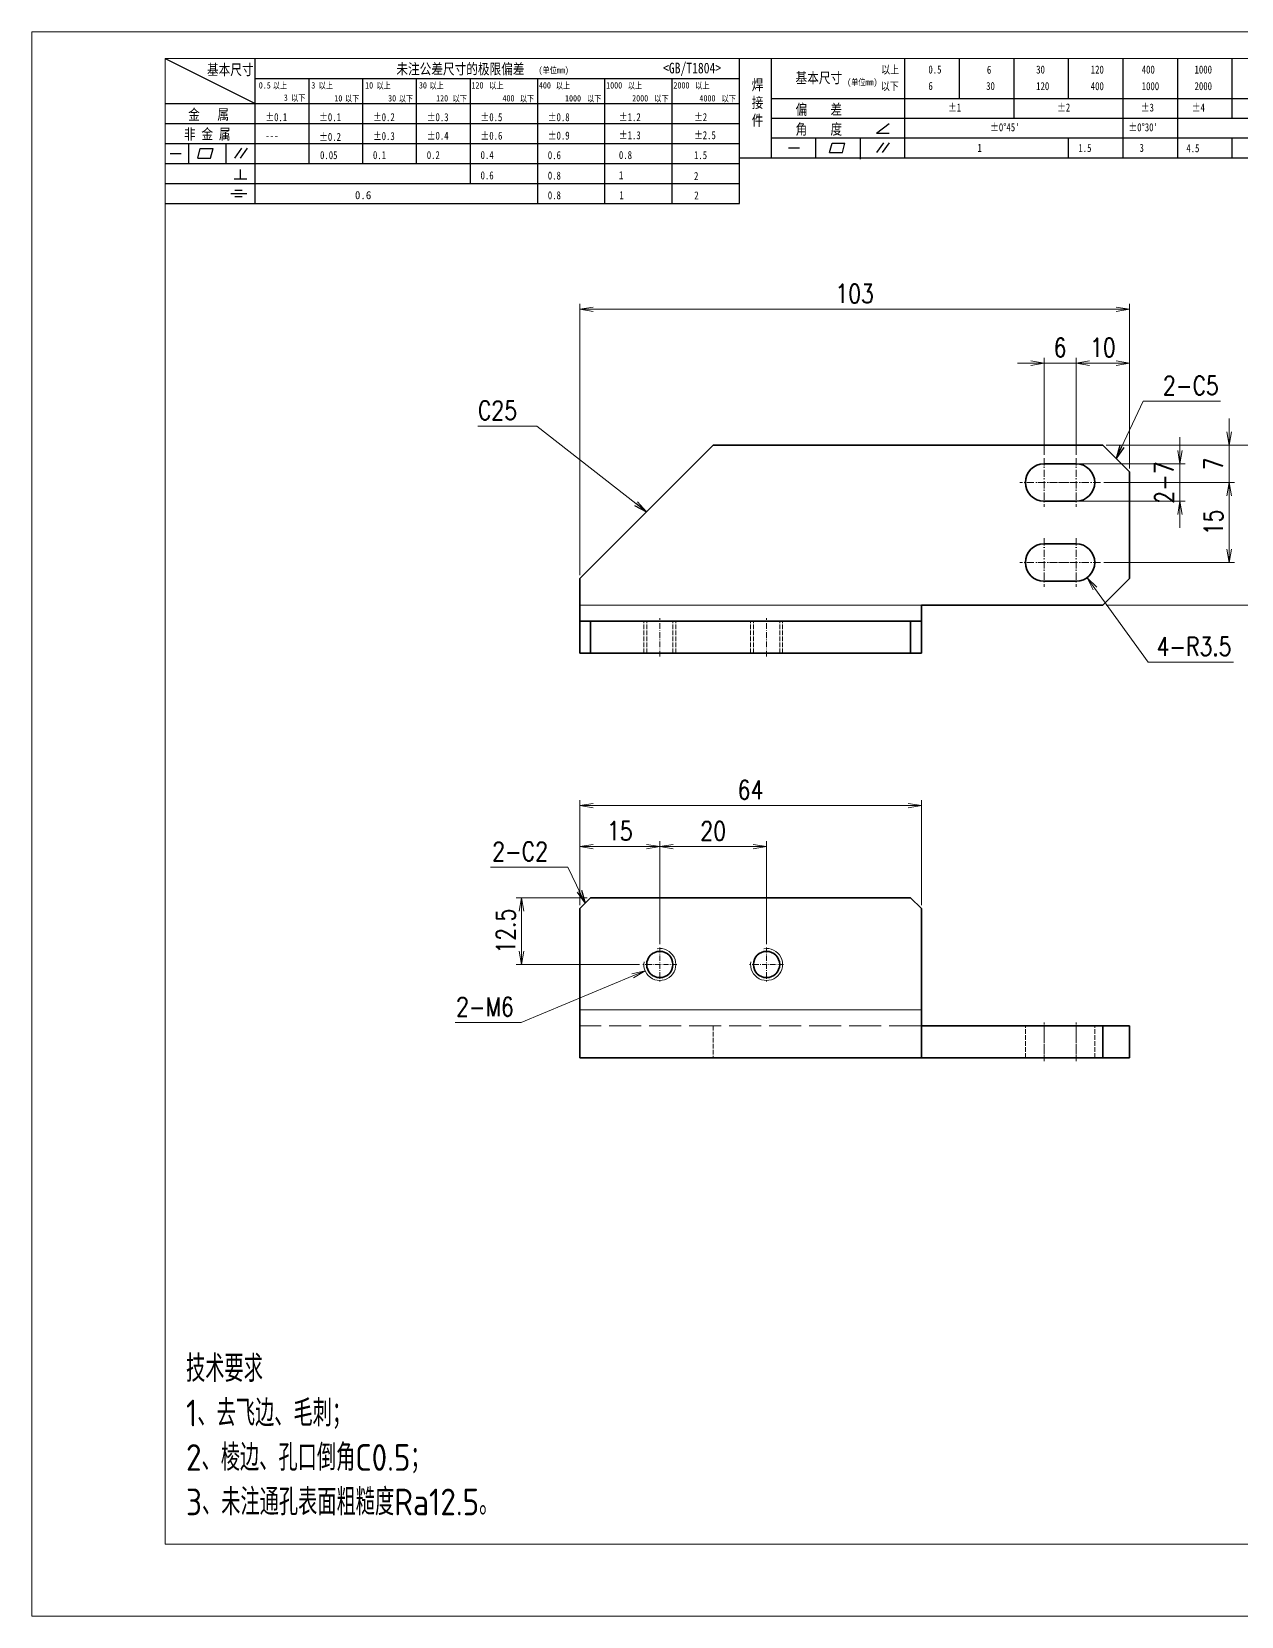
# Model space of a CAD drawing. Header units: millimetres. Extents: x -49592 to 104182, y -50696 to 41603.
# Drawn here: x -49592.5 to -49365.9, y 40985.9 to 41282.9 of the extents above; entities that cross this region are included whole.
import ezdxf

# ---------------------------------------------------------------- set-up
doc = ezdxf.new("R2010")
doc.units = ezdxf.units.MM
doc.header["$LTSCALE"] = 0.5
for name, pattern in [('AM_ISO02W050x2', [3.75, 3, -0.75]), ('AM_ISO08W050x2', [9, 6, -0.75, 1.5, -0.75]), ('DASHDOT', [18.5, 12, -3, 0.5, -3]), ('DASHED', [15, 12, -3])]:
    doc.linetypes.add(name, pattern=pattern)
for name, color, linetype, lineweight in [('中心线', 2, 'AM_ISO08W050x2', 18), ('图框', 7, 'Continuous', 18), ('标注线', 3, 'Continuous', 18), ('粗实线', 7, 'Continuous', 35), ('虚线', 1, 'AM_ISO02W050x2', 18)]:
    doc.layers.add(name, color=color, linetype=linetype, lineweight=lineweight)
doc.layers.add('图\\M+19E79\\M+195B6\\M+18E9A', color=7, linetype='Continuous')
doc.layers.add('打印', color=7, linetype='Continuous', lineweight=15, plot=False)
doc.layers.add('打印-禁用', color=7, linetype='Continuous', lineweight=15, plot=False)
doc.styles.add('DIM', font='romans.shx', dxfattribs={"width": 0.8, "bigfont": 'bigfont.shx'})
doc.styles.add('国标', font='simfang.ttf', dxfattribs={"width": 0.8})
doc.styles.add('机械长仿宋', font='gbenor.shx', dxfattribs={"height": 1, "bigfont": 'gbcbig.shx'})
doc.dimstyles.new('DEH 1-1', dxfattribs={"dimtxt": 3.5, "dimasz": 2.5, "dimexe": 1, "dimexo": 0.625, "dimgap": 1.2, "dimtad": 1, "dimtoh": 1, "dimdsep": 46, "dimtxsty": 'DIM', "dimblk": 'OPEN', "dimcen": 0, "dimclrd": 8, "dimclre": 8, "dimclrt": 2, "dimazin": 2, "dimtfac": 0.5, "dimtmove": 0, "dimatfit": 3, "dimldrblk": 'OPEN', "dimfxl": 0, "dimtolj": 2, "dimlwd": 18, "dimlwe": 18, "dimarcsym": 0})
doc.dimstyles.new('DEH 1-1$0', dxfattribs={"dimtxt": 3.5, "dimasz": 2.5, "dimexe": 1, "dimexo": 0.625, "dimgap": 1.2, "dimtad": 1, "dimzin": 9, "dimdsep": 46, "dimtxsty": 'DIM', "dimblk": 'OPEN', "dimcen": 0, "dimclrd": 8, "dimclre": 8, "dimclrt": 2, "dimazin": 2, "dimtfac": 0.5, "dimtmove": 0, "dimatfit": 3, "dimldrblk": 'OPEN', "dimfxl": 0, "dimtolj": 2, "dimlwd": 18, "dimlwe": 18, "dimarcsym": 0})
doc.dimstyles.new('DEH 1-1$3', dxfattribs={"dimtxt": 3.5, "dimasz": 2.5, "dimexe": 1, "dimexo": 0.625, "dimgap": 1.2, "dimtad": 1, "dimtoh": 1, "dimdsep": 46, "dimtxsty": 'DIM', "dimblk": 'OPEN', "dimcen": 0, "dimclrd": 8, "dimclre": 8, "dimclrt": 2, "dimazin": 2, "dimtfac": 0.5, "dimtofl": 0, "dimtmove": 0, "dimatfit": 3, "dimldrblk": 'OPEN', "dimfxl": 0, "dimtolj": 2, "dimlwd": 18, "dimlwe": 18, "dimarcsym": 0})
doc.dimstyles.new('DEH 1-1$4', dxfattribs={"dimtxt": 3.5, "dimasz": 2.5, "dimexe": 1, "dimexo": 0.625, "dimgap": 1.2, "dimtad": 1, "dimtoh": 1, "dimdsep": 46, "dimtxsty": 'DIM', "dimblk": 'OPEN', "dimcen": 0, "dimclrd": 8, "dimclre": 8, "dimclrt": 2, "dimazin": 2, "dimtfac": 0.5, "dimtofl": 0, "dimtmove": 0, "dimatfit": 3, "dimldrblk": 'OPEN', "dimfxl": 0, "dimtolj": 2, "dimlwd": 18, "dimlwe": 18, "dimarcsym": 0})

# ---------------------------------------------------------------- blocks, each defined once
blk = doc.blocks.new('GZDEH零件A3图框V01版')
at = {"layer": '图\\M+19E79\\M+195B6\\M+18E9A', "color": 9}
for p, q in [((2882.49, -1554.46), (2899.37, -1562.92)), ((2899.37, -1581.67), (2899.37, -1554.46)), ((2990.09, -1581.67), (2990.09, -1554.46)), ((2996.09, -1573.08), (2996.09, -1554.46)), ((3021.09, -1561.98), (3021.09, -1554.46)), ((3031.31, -1561.98), (3031.31, -1554.46)), ((3041.53, -1561.98), (3041.53, -1554.46)), ((3051.75, -1561.98), (3051.75, -1554.46)), ((3061.98, -1561.98), (3061.98, -1554.46)), ((3072.2, -1561.98), (3072.2, -1554.46)), ((3082.42, -1561.98), (3082.42, -1554.46)), ((2899.37, -1558.24), (2990.09, -1558.24)), ((2909.45, -1574.17), (2909.45, -1558.24)), ((2919.53, -1574.17), (2919.53, -1558.24)), ((2929.61, -1574.17), (2929.61, -1558.24)), ((2939.69, -1577.92), (2939.69, -1558.24)), ((2952.29, -1581.67), (2952.29, -1558.24)), ((2964.89, -1581.67), (2964.89, -1558.24)), ((2977.49, -1581.67), (2977.49, -1558.24)), ((2996.09, -1561.98), (3113.09, -1561.98)), ((3021.09, -1573.08), (3021.09, -1561.98)), ((3041.53, -1565.68), (3041.53, -1561.98)), ((3061.98, -1573.08), (3061.98, -1561.98)), ((3072.2, -1573.08), (3072.2, -1561.98)), ((3082.42, -1565.68), (3082.42, -1561.98)), ((2882.49, -1562.92), (2990.09, -1562.92)), ((2882.49, -1566.67), (2990.09, -1566.67)), ((2996.09, -1565.68), (3113.09, -1565.68)), ((3015.75, -1568.51), (3018.15, -1566.66)), ((2882.49, -1570.42), (2990.09, -1570.42)), ((2886.92, -1574.12), (2886.92, -1570.42)), ((2893.91, -1574.12), (2893.91, -1570.42)), ((2996.09, -1569.38), (3113.09, -1569.38)), ((3004.42, -1573.08), (3004.42, -1569.38)), ((3006.97, -1572.12), (3007.45, -1570.33)), ((3007.45, -1570.33), (3009.86, -1570.33)), ((3009.39, -1572.12), (3009.86, -1570.33)), ((3012.75, -1573.08), (3012.75, -1569.38)), ((3015.75, -1568.51), (3018.15, -1568.51)), ((3015.81, -1572.12), (3017.15, -1570.26)), ((3016.89, -1572.12), (3018.23, -1570.26)), ((3051.75, -1573.08), (3051.75, -1569.38)), ((3082.42, -1573.08), (3082.42, -1569.48)), ((2883.43, -1572.27), (2885.49, -1572.27)), ((2888.59, -1573.16), (2889.07, -1571.37)), ((2888.59, -1573.16), (2891, -1573.16)), ((2889.07, -1571.37), (2891.48, -1571.37)), ((2891, -1573.16), (2891.48, -1571.37)), ((2895.52, -1573.16), (2896.85, -1571.3)), ((2896.6, -1573.16), (2897.94, -1571.3)), ((2990.09, -1573.08), (3113.09, -1573.08)), ((2999.26, -1571.23), (3001.32, -1571.23)), ((3006.97, -1572.12), (3009.39, -1572.12)), ((3012.75, -1573.33), (3012.75, -1573.08)), ((2882.49, -1574.17), (2990.09, -1574.17)), ((2895.42, -1577.05), (2897.81, -1577.05)), ((2896.58, -1577.05), (2896.58, -1575.28)), ((2882.49, -1577.92), (2990.09, -1577.92)), ((2894.79, -1579.77), (2897.77, -1579.77)), ((2895.57, -1579.17), (2896.92, -1579.17)), ((2882.49, -1581.67), (2990.09, -1581.67)), ((2895.57, -1580.37), (2896.93, -1580.37))]:
    blk.add_line(p, q, dxfattribs=at)
at = {"layer": '图框', "linetype": 'Continuous'}
for p, q in [((2882.49, -1554.46), (2882.49, -1832.96)), ((3272.49, -1554.46), (2882.49, -1554.46)), ((2882.49, -1832.96), (3272.49, -1832.96))]:
    blk.add_line(p, q, dxfattribs=at)
at = {"layer": '打印-禁用', "linetype": 'Continuous'}
for p, q in [((2857.49, -1549.46), (2857.49, -1846.46)), ((3277.49, -1549.46), (2857.49, -1549.46)), ((2857.49, -1846.46), (3277.49, -1846.46))]:
    blk.add_line(p, q, dxfattribs=at)
at = {"layer": '图\\M+19E79\\M+195B6\\M+18E9A', "color": 9, "style": '国标', "width": 0.8}
for s, height, p in [('基本尺寸', 2, (2890.33, -1557.58)), ('未注公差尺寸的极限偏差', 2, (2925.81, -1557.44)), ('<GB/T1804>', 2, (2975.78, -1557.27)), ('以上', 1.5, (3016.64, -1557.33)), ('0.5', 1.5, (3025.49, -1557.3)), ('6', 1.5, (3036.45, -1557.34)), ('30', 1.5, (3045.69, -1557.31)), ('120', 1.5, (3055.91, -1557.31)), ('400', 1.5, (3065.46, -1557.31)), ('1000', 1.5, (3075.36, -1557.31)), ('30', 1.2, (2930.04, -1560.11)), ('基本尺寸', 2, (3000.6, -1559.1)), ('以下', 1.5, (3016.58, -1560.43)), ('6', 1.5, (3025.49, -1560.38)), ('30', 1.5, (3036.31, -1560.39)), ('120', 1.5, (3045.69, -1560.41)), ('400', 1.5, (3055.91, -1560.41)), ('1000', 1.5, (3065.46, -1560.41)), ('2000', 1.5, (3075.36, -1560.41)), ('金   属', 2, (2886.82, -1565.98)), ('±0.1', 1.5, (2901.27, -1566.23)), ('±0.1', 1.5, (2911.35, -1566.23)), ('±0.2', 1.5, (2921.43, -1566.23)), ('±0.3', 1.5, (2931.51, -1566.23)), ('±0.5', 1.5, (2941.59, -1566.23)), ('±0.8', 1.5, (2954.19, -1566.23)), ('±1.2', 1.5, (2967.51, -1566.23)), ('±2', 1.5, (2981.58, -1566.23)), ('偏    差', 2, (3000.6, -1565.04)), ('±1', 1.5, (3029.16, -1564.42)), ('±2', 1.5, (3049.61, -1564.42)), ('±3', 1.5, (3065.3, -1564.42)), ('±4', 1.5, (3074.85, -1564.42)), ('非 金 属', 2, (2886.02, -1569.65)), ('±0.3', 1.5, (2921.43, -1569.77)), ('±0.4', 1.5, (2931.51, -1569.71)), ('±0.6', 1.5, (2941.59, -1569.71)), ('±0.9', 1.5, (2954.19, -1569.68)), ('±1.3', 1.5, (2967.51, -1569.62)), ('±2.5', 1.5, (2981.58, -1569.61)), ('角    度', 2, (3000.6, -1568.74)), ("±0%%D45'", 1.5, (3037.06, -1568.12)), ("±0%%D30'", 1.5, (3062.98, -1568.12)), ('---', 1.5, (2901.27, -1569.65)), ('±0.2', 1.5, (2911.35, -1569.92)), ('1', 1.5, (3034.69, -1571.98)), ('1.5', 1.5, (3053.59, -1572.01)), ('3', 1.5, (3065.05, -1571.98)), ('4.5', 1.5, (3073.82, -1572.05)), ('0.1', 1.5, (2921.43, -1573.34)), ('0.2', 1.5, (2931.51, -1573.33)), ('0.4', 1.5, (2941.59, -1573.33)), ('0.6', 1.5, (2954.19, -1573.35)), ('0.8', 1.5, (2967.51, -1573.33)), ('1.5', 1.5, (2981.58, -1573.34)), ('0.6', 1.5, (2941.59, -1577.14)), ('0.8', 1.5, (2954.19, -1577.17)), ('1', 1.5, (2967.51, -1577.12)), ('2', 1.5, (2981.58, -1577.26)), ('0.8', 1.5, (2954.19, -1580.87)), ('1', 1.5, (2967.59, -1580.86)), ('2', 1.5, (2981.62, -1580.89))]:
    blk.add_text(s, height=height, dxfattribs=at).set_placement(p)
at = {"layer": '图\\M+19E79\\M+195B6\\M+18E9A', "color": 9, "lineweight": 15, "style": '国标', "width": 0.8}
for s, p in [('(单位mm)', (2952.44, -1557.27)), ('0.5', (2900.03, -1560.11)), ('以上', (2902.64, -1560.16)), ('3', (2909.88, -1560.11)), ('以上', (2911.25, -1560.16)), ('10', (2919.96, -1560.11)), ('以上', (2922.09, -1560.16)), ('以上', (2932.02, -1560.16)), ('120', (2939.88, -1560.11)), ('以上', (2943.21, -1560.16)), ('400', (2952.52, -1560.11)), ('以上', (2955.68, -1560.16)), ('1000', (2965.12, -1560.11)), ('以上', (2969.16, -1560.16)), ('2000', (2977.72, -1560.11)), ('以上', (2981.8, -1560.16)), ('(单位mm)', (3010.27, -1559.51)), ('3', (2904.73, -1562.41)), ('以下', (2906.1, -1562.46)), ('10', (2914.19, -1562.54)), ('以下', (2916.18, -1562.59)), ('30', (2924.27, -1562.54)), ('以下', (2926.26, -1562.59)), ('120', (2933.26, -1562.54)), ('以下', (2936.34, -1562.59)), ('400', (2945.7, -1562.54)), ('以下', (2948.94, -1562.59)), ('1000', (2957.41, -1562.54)), ('以下', (2961.54, -1562.59)), ('2000', (2969.99, -1562.54)), ('以下', (2974.14, -1562.59)), ('4000', (2982.59, -1562.54)), ('以下', (2986.74, -1562.59))]:
    blk.add_text(s, height=1.2, dxfattribs=at).set_placement(p)
at = {"layer": '图\\M+19E79\\M+195B6\\M+18E9A', "color": 9, "lineweight": 13, "style": '国标'}
blk.add_text('0.6', height=1.5, dxfattribs=at).set_placement((2918.05, -1580.85))
at = {"layer": '图\\M+19E79\\M+195B6\\M+18E9A', "color": 9, "insert": (2992.39, -1558.41), "char_height": 2, "width": 3.1877, "attachment_point": 1, "style": '国标'}
blk.add_mtext('焊\\P接\\P件', dxfattribs=at)
at = {"layer": '图\\M+19E79\\M+195B6\\M+18E9A', "color": 9, "insert": (2911.51, -1573.37), "char_height": 1.5, "attachment_point": 7, "style": '国标'}
blk.add_mtext_dynamic_manual_height_columns('0.05', width=5.1982, gutter_width=12.5, heights=[0], dxfattribs=at)
blk = doc.blocks.new('DEH A3')
at = {"layer": '图框'}
blk.add_blockref('GZDEH零件A3图框V01版', (-2857.49, 1846.46), dxfattribs=at)
blk = doc.blocks.new('_Open')
at = {"color": 0, "linetype": 'ByBlock', "lineweight": -2}
for p, q in [((-1, 0.17), (0, 0)), ((-1, -0.17), (0, 0)), ((0, 0), (-1, 0))]:
    blk.add_line(p, q, dxfattribs=at)
blk = doc.blocks.new('*D22')
at = {"layer": 'Defpoints', "color": 0, "transparency": 16777216}
for p in [(-49386.81, 41230.86), (-49386.81, 41200.4), (-49489.81, 41180.4)]:
    blk.add_point(p, dxfattribs=at)
at = {"layer": '标注线', "color": 8, "lineweight": 18, "transparency": 16777216}
for p, q in [((-49489.81, 41181.02), (-49489.81, 41231.86)), ((-49487.31, 41230.86), (-49389.31, 41230.86)), ((-49386.81, 41201.02), (-49386.81, 41231.86))]:
    blk.add_line(p, q, dxfattribs=at)
at = {"layer": '标注线', "color": 8, "lineweight": 18, "transparency": 16777216, "xscale": 2.5, "yscale": 2.5, "zscale": 2.5, "rotation": 180}
blk.add_blockref('_Open', (-49489.81, 41230.86), dxfattribs=at)
at = {"layer": '标注线', "color": 8, "lineweight": 18, "transparency": 16777216, "xscale": 2.5, "yscale": 2.5, "zscale": 2.5}
blk.add_blockref('_Open', (-49386.81, 41230.86), dxfattribs=at)
at = {"layer": '标注线', "color": 2, "transparency": 16777216, "insert": (-49438.31, 41233.81), "char_height": 3.5, "attachment_point": 5, "style": 'DIM'}
blk.add_mtext('\\A2;103', dxfattribs=at)
blk = doc.blocks.new('*D23')
at = {"layer": 'Defpoints', "color": 0, "transparency": 16777216}
for p in [(-49391.81, 41205.4), (-49391.81, 41175.4), (-49359.67, 41175.4)]:
    blk.add_point(p, dxfattribs=at)
at = {"layer": '标注线', "color": 8, "lineweight": 18, "transparency": 16777216}
for p, q in [((-49391.19, 41205.4), (-49358.67, 41205.4)), ((-49359.67, 41202.9), (-49359.67, 41177.9)), ((-49391.19, 41175.4), (-49358.67, 41175.4))]:
    blk.add_line(p, q, dxfattribs=at)
at = {"layer": '标注线', "color": 8, "lineweight": 18, "transparency": 16777216, "xscale": 2.5, "yscale": 2.5, "zscale": 2.5}
for p, rotation in [((-49359.67, 41205.4), 90), ((-49359.67, 41175.4), 270)]:
    blk.add_blockref('_Open', p, dxfattribs=dict(at, rotation=rotation))
at = {"layer": '标注线', "color": 2, "transparency": 16777216, "insert": (-49362.62, 41190.4), "char_height": 3.5, "attachment_point": 5, "rotation": 90, "style": 'DIM'}
blk.add_mtext('\\A2;30', dxfattribs=at)
blk = doc.blocks.new('*D24')
at = {"layer": 'Defpoints', "color": 0, "transparency": 16777216}
for p in [(-49391.81, 41205.4), (-49368.12, 41205.4), (-49392.26, 41198.4)]:
    blk.add_point(p, dxfattribs=at)
at = {"layer": '标注线', "color": 8, "lineweight": 18, "transparency": 16777216}
for p, q in [((-49368.12, 41207.9), (-49368.12, 41210.4)), ((-49391.19, 41205.4), (-49367.12, 41205.4)), ((-49368.12, 41198.4), (-49368.12, 41205.4)), ((-49391.64, 41198.4), (-49367.12, 41198.4)), ((-49368.12, 41195.9), (-49368.12, 41193.4))]:
    blk.add_line(p, q, dxfattribs=at)
at = {"layer": '标注线', "color": 8, "lineweight": 18, "transparency": 16777216, "xscale": 2.5, "yscale": 2.5, "zscale": 2.5}
for p, rotation in [((-49368.12, 41205.4), 270), ((-49368.12, 41198.4), 90)]:
    blk.add_blockref('_Open', p, dxfattribs=dict(at, rotation=rotation))
at = {"layer": '标注线', "color": 2, "transparency": 16777216, "insert": (-49371.07, 41201.9), "char_height": 3.5, "attachment_point": 5, "rotation": 90, "style": 'DIM'}
blk.add_mtext('\\A2;7', dxfattribs=at)
blk = doc.blocks.new('*D25')
at = {"layer": 'Defpoints', "color": 0, "transparency": 16777216}
for p in [(-49396.81, 41220.75), (-49396.81, 41202.95), (-49386.81, 41200.4)]:
    blk.add_point(p, dxfattribs=at)
at = {"layer": '标注线', "color": 8, "lineweight": 18, "transparency": 16777216}
for p, q in [((-49396.81, 41203.57), (-49396.81, 41221.75)), ((-49389.31, 41220.75), (-49394.31, 41220.75)), ((-49386.81, 41201.02), (-49386.81, 41221.75))]:
    blk.add_line(p, q, dxfattribs=at)
at = {"layer": '标注线', "color": 8, "lineweight": 18, "transparency": 16777216, "xscale": 2.5, "yscale": 2.5, "zscale": 2.5, "rotation": 180}
blk.add_blockref('_Open', (-49396.81, 41220.75), dxfattribs=at)
at = {"layer": '标注线', "color": 8, "lineweight": 18, "transparency": 16777216, "xscale": 2.5, "yscale": 2.5, "zscale": 2.5}
blk.add_blockref('_Open', (-49386.81, 41220.75), dxfattribs=at)
at = {"layer": '标注线', "color": 2, "transparency": 16777216, "insert": (-49391.81, 41223.7), "char_height": 3.5, "attachment_point": 5, "style": 'DIM'}
blk.add_mtext('\\A2;10', dxfattribs=at)
blk = doc.blocks.new('*D26')
at = {"layer": 'Defpoints', "color": 0, "transparency": 16777216}
for p in [(-49402.81, 41220.75), (-49402.81, 41202.95), (-49396.81, 41202.95)]:
    blk.add_point(p, dxfattribs=at)
at = {"layer": '标注线', "color": 8, "lineweight": 18, "transparency": 16777216}
for p, q in [((-49405.31, 41220.75), (-49407.81, 41220.75)), ((-49402.81, 41203.57), (-49402.81, 41221.75)), ((-49396.81, 41220.75), (-49402.81, 41220.75)), ((-49396.81, 41203.57), (-49396.81, 41221.75)), ((-49394.31, 41220.75), (-49391.81, 41220.75))]:
    blk.add_line(p, q, dxfattribs=at)
at = {"layer": '标注线', "color": 8, "lineweight": 18, "transparency": 16777216, "xscale": 2.5, "yscale": 2.5, "zscale": 2.5}
blk.add_blockref('_Open', (-49402.81, 41220.75), dxfattribs=at)
at = {"layer": '标注线', "color": 8, "lineweight": 18, "transparency": 16777216, "xscale": 2.5, "yscale": 2.5, "zscale": 2.5, "rotation": 180}
blk.add_blockref('_Open', (-49396.81, 41220.75), dxfattribs=at)
at = {"layer": '标注线', "color": 2, "transparency": 16777216, "insert": (-49399.81, 41223.7), "char_height": 3.5, "attachment_point": 5, "style": 'DIM'}
blk.add_mtext('\\A2;6', dxfattribs=at)
blk = doc.blocks.new('*D27')
at = {"layer": 'Defpoints', "color": 0, "transparency": 16777216}
for p in [(-49392.26, 41198.4), (-49392.26, 41183.4), (-49368.12, 41183.4)]:
    blk.add_point(p, dxfattribs=at)
at = {"layer": '标注线', "color": 8, "lineweight": 18, "transparency": 16777216}
for p, q in [((-49391.64, 41198.4), (-49367.12, 41198.4)), ((-49368.12, 41195.9), (-49368.12, 41185.9)), ((-49391.64, 41183.4), (-49367.12, 41183.4))]:
    blk.add_line(p, q, dxfattribs=at)
at = {"layer": '标注线', "color": 8, "lineweight": 18, "transparency": 16777216, "xscale": 2.5, "yscale": 2.5, "zscale": 2.5}
for p, rotation in [((-49368.12, 41198.4), 90), ((-49368.12, 41183.4), 270)]:
    blk.add_blockref('_Open', p, dxfattribs=dict(at, rotation=rotation))
at = {"layer": '标注线', "color": 2, "transparency": 16777216, "insert": (-49371.07, 41190.9), "char_height": 3.5, "attachment_point": 5, "rotation": 90, "style": 'DIM'}
blk.add_mtext('\\A2;15', dxfattribs=at)
blk = doc.blocks.new('*D28')
at = {"layer": 'Defpoints', "color": 0, "transparency": 16777216}
for p in [(-49396.81, 41201.9), (-49396.81, 41194.9), (-49377.36, 41194.9)]:
    blk.add_point(p, dxfattribs=at)
at = {"layer": '标注线', "color": 8, "lineweight": 18, "transparency": 16777216}
for p, q in [((-49377.36, 41204.4), (-49377.36, 41206.9)), ((-49396.19, 41201.9), (-49376.36, 41201.9)), ((-49377.36, 41201.9), (-49377.36, 41194.9)), ((-49396.19, 41194.9), (-49376.36, 41194.9)), ((-49377.36, 41192.4), (-49377.36, 41189.9))]:
    blk.add_line(p, q, dxfattribs=at)
at = {"layer": '标注线', "color": 8, "lineweight": 18, "transparency": 16777216, "xscale": 2.5, "yscale": 2.5, "zscale": 2.5}
for p, rotation in [((-49377.36, 41201.9), 270), ((-49377.36, 41194.9), 90)]:
    blk.add_blockref('_Open', p, dxfattribs=dict(at, rotation=rotation))
at = {"layer": '标注线', "color": 2, "transparency": 16777216, "insert": (-49380.31, 41198.4), "char_height": 3.5, "attachment_point": 5, "rotation": 90, "style": 'DIM'}
blk.add_mtext('\\A2;{\\Fromans,bigfont|c134;2-}7', dxfattribs=at)
blk = doc.blocks.new('*D29')
at = {"layer": 'Defpoints', "color": 0, "transparency": 16777216}
for p in [(-49396.81, 41183.4), (-49394.76, 41180.56)]:
    blk.add_point(p, dxfattribs=at)
at = {"layer": '标注线', "color": 8, "lineweight": 18, "transparency": 16777216}
for p, q in [((-49383.32, 41164.74), (-49393.3, 41178.54)), ((-49367.32, 41164.74), (-49383.32, 41164.74))]:
    blk.add_line(p, q, dxfattribs=at)
at = {"layer": '标注线', "color": 8, "lineweight": 18, "transparency": 16777216, "xscale": 2.5, "yscale": 2.5, "zscale": 2.5, "rotation": 125.8760180098034}
blk.add_blockref('_Open', (-49394.76, 41180.56), dxfattribs=at)
at = {"layer": '标注线', "color": 2, "transparency": 16777216, "insert": (-49374.72, 41167.69), "char_height": 3.5, "attachment_point": 5, "style": 'DIM'}
blk.add_mtext('\\A2;{\\Fromans,bigfont|c134;4-}R3.5', dxfattribs=at)
blk = doc.blocks.new('*D30')
at = {"layer": 'Defpoints', "color": 0, "transparency": 16777216}
for p in [(-49425.81, 41137.84), (-49489.81, 41118.56), (-49425.81, 41118.56)]:
    blk.add_point(p, dxfattribs=at)
at = {"layer": '标注线', "color": 8, "lineweight": 18, "transparency": 16777216}
for p, q in [((-49489.81, 41119.18), (-49489.81, 41138.84)), ((-49487.31, 41137.84), (-49428.31, 41137.84)), ((-49425.81, 41119.18), (-49425.81, 41138.84))]:
    blk.add_line(p, q, dxfattribs=at)
at = {"layer": '标注线', "color": 8, "lineweight": 18, "transparency": 16777216, "xscale": 2.5, "yscale": 2.5, "zscale": 2.5, "rotation": 180}
blk.add_blockref('_Open', (-49489.81, 41137.84), dxfattribs=at)
at = {"layer": '标注线', "color": 8, "lineweight": 18, "transparency": 16777216, "xscale": 2.5, "yscale": 2.5, "zscale": 2.5}
blk.add_blockref('_Open', (-49425.81, 41137.84), dxfattribs=at)
at = {"layer": '标注线', "color": 2, "transparency": 16777216, "insert": (-49457.81, 41140.79), "char_height": 3.5, "attachment_point": 5, "style": 'DIM'}
blk.add_mtext('\\A2;64', dxfattribs=at)
blk = doc.blocks.new('*D31')
at = {"layer": 'Defpoints', "color": 0, "transparency": 16777216}
for p in [(-49500.72, 41120.56), (-49487.81, 41120.56), (-49478.01, 41108.06)]:
    blk.add_point(p, dxfattribs=at)
at = {"layer": '标注线', "color": 8, "lineweight": 18, "transparency": 16777216}
for p, q in [((-49488.44, 41120.56), (-49501.72, 41120.56)), ((-49500.72, 41110.56), (-49500.72, 41118.06)), ((-49478.63, 41108.06), (-49501.72, 41108.06))]:
    blk.add_line(p, q, dxfattribs=at)
at = {"layer": '标注线', "color": 8, "lineweight": 18, "transparency": 16777216, "xscale": 2.5, "yscale": 2.5, "zscale": 2.5}
for p, rotation in [((-49500.72, 41120.56), 90), ((-49500.72, 41108.06), 270)]:
    blk.add_blockref('_Open', p, dxfattribs=dict(at, rotation=rotation))
at = {"layer": '标注线', "color": 2, "transparency": 16777216, "insert": (-49503.67, 41114.31), "char_height": 3.5, "attachment_point": 5, "rotation": 90, "style": 'DIM'}
blk.add_mtext('\\A2;12.5', dxfattribs=at)
blk = doc.blocks.new('*D32')
at = {"layer": 'Defpoints', "color": 0, "transparency": 16777216}
for p in [(-49474.81, 41130.15), (-49489.81, 41118.56), (-49474.81, 41111.26)]:
    blk.add_point(p, dxfattribs=at)
at = {"layer": '标注线', "color": 8, "lineweight": 18, "transparency": 16777216}
for p, q in [((-49489.81, 41119.18), (-49489.81, 41131.15)), ((-49487.31, 41130.15), (-49477.31, 41130.15)), ((-49474.81, 41111.88), (-49474.81, 41131.15))]:
    blk.add_line(p, q, dxfattribs=at)
at = {"layer": '标注线', "color": 8, "lineweight": 18, "transparency": 16777216, "xscale": 2.5, "yscale": 2.5, "zscale": 2.5, "rotation": 180}
blk.add_blockref('_Open', (-49489.81, 41130.15), dxfattribs=at)
at = {"layer": '标注线', "color": 8, "lineweight": 18, "transparency": 16777216, "xscale": 2.5, "yscale": 2.5, "zscale": 2.5}
blk.add_blockref('_Open', (-49474.81, 41130.15), dxfattribs=at)
at = {"layer": '标注线', "color": 2, "transparency": 16777216, "insert": (-49482.31, 41133.1), "char_height": 3.5, "attachment_point": 5, "style": 'DIM'}
blk.add_mtext('\\A2;15', dxfattribs=at)
blk = doc.blocks.new('*D33')
at = {"layer": 'Defpoints', "color": 0, "transparency": 16777216}
for p in [(-49454.81, 41130.15), (-49474.81, 41111.26), (-49454.81, 41111.26)]:
    blk.add_point(p, dxfattribs=at)
at = {"layer": '标注线', "color": 8, "lineweight": 18, "transparency": 16777216}
for p, q in [((-49474.81, 41111.88), (-49474.81, 41131.15)), ((-49472.31, 41130.15), (-49457.31, 41130.15)), ((-49454.81, 41111.88), (-49454.81, 41131.15))]:
    blk.add_line(p, q, dxfattribs=at)
at = {"layer": '标注线', "color": 8, "lineweight": 18, "transparency": 16777216, "xscale": 2.5, "yscale": 2.5, "zscale": 2.5, "rotation": 180}
blk.add_blockref('_Open', (-49474.81, 41130.15), dxfattribs=at)
at = {"layer": '标注线', "color": 8, "lineweight": 18, "transparency": 16777216, "xscale": 2.5, "yscale": 2.5, "zscale": 2.5}
blk.add_blockref('_Open', (-49454.81, 41130.15), dxfattribs=at)
at = {"layer": '标注线', "color": 2, "transparency": 16777216, "insert": (-49464.81, 41133.1), "char_height": 3.5, "attachment_point": 5, "style": 'DIM'}
blk.add_mtext('\\A2;20', dxfattribs=at)
blk = doc.blocks.new('*D34')
at = {"layer": 'Defpoints', "color": 0, "transparency": 16777216}
for p in [(-49472.05, 41109.22), (-49477.58, 41106.9)]:
    blk.add_point(p, dxfattribs=at)
at = {"layer": '标注线', "color": 8, "lineweight": 18, "transparency": 16777216}
for p, q in [((-49500.78, 41097.19), (-49479.89, 41105.94)), ((-49513.18, 41097.19), (-49500.78, 41097.19))]:
    blk.add_line(p, q, dxfattribs=at)
at = {"layer": '标注线', "color": 8, "lineweight": 18, "transparency": 16777216, "xscale": 2.5, "yscale": 2.5, "zscale": 2.5, "rotation": 22.70596215291588}
blk.add_blockref('_Open', (-49477.58, 41106.9), dxfattribs=at)
at = {"layer": '标注线', "color": 2, "transparency": 16777216, "insert": (-49507.58, 41100.14), "char_height": 3.5, "attachment_point": 5, "style": 'DIM'}
blk.add_mtext('\\A2;2-M6', dxfattribs=at)

msp = doc.modelspace()

# ---------------------------------------------------------------- linework, layer by layer
at = {"layer": '中心线', "linetype": 'DASHDOT', "lineweight": 13, "ltscale": 0.227499}
for p, q in [((-49402.813, 41202.95), (-49402.813, 41193.85)), ((-49396.813, 41202.95), (-49396.813, 41193.85)), ((-49398.263, 41198.4), (-49407.363, 41198.4)), ((-49392.263, 41198.4), (-49401.363, 41198.4)), ((-49402.813, 41187.95), (-49402.813, 41178.85)), ((-49396.813, 41187.95), (-49396.813, 41178.85)), ((-49398.263, 41183.4), (-49407.363, 41183.4)), ((-49392.263, 41183.4), (-49401.363, 41183.4))]:
    msp.add_line(p, q, dxfattribs=at)
at = {"layer": '中心线', "linetype": 'DASHDOT', "lineweight": 13, "ltscale": 0.18}
for p, q in [((-49474.813, 41165.8), (-49474.813, 41173)), ((-49454.813, 41165.8), (-49454.813, 41173))]:
    msp.add_line(p, q, dxfattribs=at)
at = {"layer": '中心线', "linetype": 'DASHDOT', "lineweight": 13, "ltscale": 0.159802}
for p, q in [((-49474.813, 41111.256), (-49474.813, 41104.864)), ((-49454.813, 41111.256), (-49454.813, 41104.864)), ((-49471.617, 41108.06), (-49478.009, 41108.06)), ((-49451.617, 41108.06), (-49458.009, 41108.06))]:
    msp.add_line(p, q, dxfattribs=at)
at = {"layer": '中心线', "linetype": 'DASHDOT', "lineweight": 13, "ltscale": 0.180005}
for p, q in [((-49402.813, 41089.96), (-49402.813, 41097.16)), ((-49396.813, 41089.96), (-49396.813, 41097.16))]:
    msp.add_line(p, q, dxfattribs=at)
at = {"layer": '打印'}
msp.add_lwpolyline([(-49592.491, 41282.893), (-49172.491, 41282.893), (-49172.491, 40985.893), (-49592.491, 40985.893)], close=True, dxfattribs=at)
at = {"layer": '粗实线', "lineweight": 35}
for p, q in [((-49489.813, 41180.4), (-49464.813, 41205.4)), ((-49464.813, 41205.4), (-49391.813, 41205.4)), ((-49386.813, 41200.4), (-49386.813, 41180.4)), ((-49391.813, 41175.4), (-49425.813, 41175.4)), ((-49487.813, 41172.4), (-49427.813, 41172.4)), ((-49487.813, 41166.4), (-49427.813, 41166.4)), ((-49487.813, 41120.56), (-49427.813, 41120.56)), ((-49391.813, 41096.56), (-49425.813, 41096.56)), ((-49489.813, 41090.56), (-49425.813, 41090.56)), ((-49391.813, 41090.56), (-49425.813, 41090.56))]:
    msp.add_line(p, q, dxfattribs=at)
at = {"layer": '粗实线', "lineweight": 35, "ltscale": 0.176777}
for p, q in [((-49386.813, 41200.4), (-49391.813, 41205.4)), ((-49386.813, 41180.4), (-49391.813, 41175.4))]:
    msp.add_line(p, q, dxfattribs=at)
at = {"layer": '粗实线', "lineweight": 35, "ltscale": 0.15}
for p, q in [((-49402.813, 41201.9), (-49396.813, 41201.9)), ((-49396.813, 41194.9), (-49402.813, 41194.9)), ((-49402.813, 41186.9), (-49396.813, 41186.9)), ((-49396.813, 41179.9), (-49402.813, 41179.9)), ((-49489.813, 41172.4), (-49489.813, 41166.4)), ((-49487.813, 41172.4), (-49487.813, 41166.4)), ((-49427.813, 41172.4), (-49427.813, 41166.4)), ((-49425.813, 41172.4), (-49425.813, 41166.4)), ((-49391.813, 41090.56), (-49391.813, 41096.56)), ((-49386.813, 41090.56), (-49386.813, 41096.56))]:
    msp.add_line(p, q, dxfattribs=at)
at = {"layer": '粗实线', "lineweight": 35, "ltscale": 0.125}
for p, q in [((-49489.813, 41180.4), (-49489.813, 41175.4)), ((-49386.813, 41096.56), (-49391.813, 41096.56)), ((-49391.813, 41090.56), (-49386.813, 41090.56))]:
    msp.add_line(p, q, dxfattribs=at)
at = {"layer": '粗实线', "lineweight": 35, "ltscale": 0.075}
for p, q in [((-49489.813, 41175.4), (-49489.813, 41172.4)), ((-49425.813, 41172.4), (-49425.813, 41175.4))]:
    msp.add_line(p, q, dxfattribs=at)
at = {"layer": '粗实线', "lineweight": 13}
for p, q in [((-49425.813, 41175.4), (-49489.813, 41175.4)), ((-49489.813, 41099.56), (-49425.813, 41099.56))]:
    msp.add_line(p, q, dxfattribs=at)
at = {"layer": '粗实线', "lineweight": 35, "ltscale": 0.05}
for p, q in [((-49487.813, 41172.4), (-49489.813, 41172.4)), ((-49427.813, 41172.4), (-49425.813, 41172.4)), ((-49487.813, 41166.4), (-49489.813, 41166.4)), ((-49427.813, 41166.4), (-49425.813, 41166.4))]:
    msp.add_line(p, q, dxfattribs=at)
at = {"layer": '粗实线', "lineweight": 35, "ltscale": 0.070711}
for p, q in [((-49487.813, 41120.56), (-49489.813, 41118.56)), ((-49427.813, 41120.56), (-49425.813, 41118.56))]:
    msp.add_line(p, q, dxfattribs=at)
at = {"layer": '粗实线', "lineweight": 35, "ltscale": 0.475}
for p, q in [((-49489.813, 41118.56), (-49489.813, 41099.56)), ((-49425.813, 41099.56), (-49425.813, 41118.56))]:
    msp.add_line(p, q, dxfattribs=at)
at = {"layer": '粗实线', "lineweight": 35, "ltscale": 0.225}
for p, q in [((-49489.813, 41090.56), (-49489.813, 41099.56)), ((-49425.813, 41090.56), (-49425.813, 41099.56))]:
    msp.add_line(p, q, dxfattribs=at)
at = {"layer": '粗实线', "lineweight": 35}
for centre in [(-49474.813, 41108.06), (-49454.813, 41108.06)]:
    msp.add_circle(centre, 2.459, dxfattribs=at)
for centre, start, end in [((-49402.813, 41198.4), 90, 270), ((-49396.813, 41198.4), 270, 90), ((-49402.813, 41183.4), 90, 270), ((-49396.813, 41183.4), 270, 90)]:
    msp.add_arc(centre, 3.5, start, end, dxfattribs=at)
at = {"layer": '粗实线', "lineweight": 13}
for centre in [(-49474.813, 41108.06), (-49454.813, 41108.06)]:
    msp.add_arc(centre, 3, 169.99999, 100.00001, dxfattribs=at)
at = {"layer": '虚线', "linetype": 'DASHED', "lineweight": 13}
for p, q in [((-49489.813, 41175.4), (-49425.813, 41175.4)), ((-49425.813, 41099.56), (-49489.813, 41099.56)), ((-49425.813, 41096.56), (-49489.813, 41096.56))]:
    msp.add_line(p, q, dxfattribs=at)
at = {"layer": '虚线', "linetype": 'DASHED', "lineweight": 13, "ltscale": 0.15}
for p, q in [((-49477.813, 41166.4), (-49477.813, 41172.4)), ((-49477.272, 41166.4), (-49477.272, 41172.4)), ((-49472.355, 41166.4), (-49472.355, 41172.4)), ((-49471.813, 41166.4), (-49471.813, 41172.4)), ((-49457.813, 41166.4), (-49457.813, 41172.4)), ((-49457.272, 41166.4), (-49457.272, 41172.4)), ((-49452.355, 41166.4), (-49452.355, 41172.4)), ((-49451.813, 41166.4), (-49451.813, 41172.4)), ((-49464.813, 41096.56), (-49464.813, 41090.56)), ((-49406.313, 41090.56), (-49406.313, 41096.56)), ((-49406.313, 41090.56), (-49406.313, 41096.56)), ((-49402.813, 41096.56), (-49402.813, 41090.56)), ((-49402.813, 41096.56), (-49402.813, 41090.56)), ((-49402.813, 41096.56), (-49402.813, 41090.56)), ((-49402.813, 41096.56), (-49402.813, 41090.56)), ((-49396.813, 41096.56), (-49396.813, 41090.56)), ((-49396.813, 41096.56), (-49396.813, 41090.56)), ((-49396.813, 41096.56), (-49396.813, 41090.56)), ((-49396.813, 41096.56), (-49396.813, 41090.56)), ((-49393.313, 41090.56), (-49393.313, 41096.56)), ((-49393.313, 41090.56), (-49393.313, 41096.56)), ((-49391.813, 41090.56), (-49391.813, 41096.56))]:
    msp.add_line(p, q, dxfattribs=at)

# ---------------------------------------------------------------- block references
at = {"layer": '图框'}
msp.add_blockref('DEH A3', (-49592.491, 40985.893), dxfattribs=at)

# ---------------------------------------------------------------- texts
at = {"layer": '标注线', "color": 2, "char_height": 3.5, "style": 'DIM'}
for s, insert, attachment_point in [('\\A2;2-C5', (-49380.532, 41214.824), 7), ('\\A2;C25', (-49501.562, 41210.156), 9), ('\\A2;2-C2', (-49495.76, 41127.51), 9)]:
    msp.add_mtext(s, dxfattribs=dict(at, insert=insert, attachment_point=attachment_point))
at = {"layer": '标注线', "color": 2, "insert": (-49563.578, 41004.824), "char_height": 5, "width": 114.82461, "attachment_point": 7, "style": '机械长仿宋'}
msp.add_mtext('\\A2;技术要求\\P1、去飞边、毛刺；\\P2、棱边、孔口倒角C0.5；\\P3、未注通孔表面粗糙度Ra12.5。', dxfattribs=at)

# ---------------------------------------------------------------- dimensions: what is measured, and where the dimension line sits
at = {"layer": '标注线'}
for base, p1, p2, picture, middle in [((-49386.813, 41230.86), (-49489.813, 41180.4), (-49386.813, 41200.4), '*D22', (-49438.313, 41233.81)), ((-49402.813, 41220.745), (-49396.813, 41202.95), (-49402.813, 41202.95), '*D26', (-49399.813, 41223.695)), ((-49396.813, 41220.745), (-49386.813, 41200.4), (-49396.813, 41202.95), '*D25', (-49391.813, 41223.695)), ((-49425.813, 41137.842), (-49489.813, 41118.56), (-49425.813, 41118.56), '*D30', (-49457.813, 41140.792)), ((-49474.813, 41130.151), (-49489.813, 41118.56), (-49474.813, 41111.256), '*D32', (-49482.313, 41133.101)), ((-49454.813, 41130.151), (-49474.813, 41111.256), (-49454.813, 41111.256), '*D33', (-49464.813, 41133.101))]:
    dim = msp.add_linear_dim(base=base, p1=p1, p2=p2, dimstyle='DEH 1-1$0', override={"dimarcsym": 1}, dxfattribs=at)
    dim.commit()
    dim.dimension.update_dxf_attribs({"geometry": picture, "text_midpoint": middle})
for base, p1, p2, picture, middle in [((-49368.117, 41205.4), (-49392.263, 41198.4), (-49391.813, 41205.4), '*D24', (-49371.067, 41201.9)), ((-49359.674, 41175.4), (-49391.813, 41205.4), (-49391.813, 41175.4), '*D23', (-49362.624, 41190.4)), ((-49368.117, 41183.4), (-49392.263, 41198.4), (-49392.263, 41183.4), '*D27', (-49371.067, 41190.9)), ((-49500.717, 41120.56), (-49478.009, 41108.06), (-49487.813, 41120.56), '*D31', (-49503.667, 41114.31))]:
    dim = msp.add_linear_dim(base=base, p1=p1, p2=p2, angle=90, dimstyle='DEH 1-1$0', override={"dimarcsym": 1}, dxfattribs=at)
    dim.commit()
    dim.dimension.update_dxf_attribs({"geometry": picture, "text_midpoint": middle})
dim = msp.add_linear_dim(base=(-49377.365, 41194.9), p1=(-49396.813, 41201.9), p2=(-49396.813, 41194.9), angle=90, text='{\\Fromans,bigfont|c134;2-}<>', dimstyle='DEH 1-1$0', override={"dimarcsym": 1}, dxfattribs=at)
dim.commit()
dim.dimension.update_dxf_attribs({"geometry": '*D28', "text_midpoint": (-49377.365, 41198.4), "dimtype": 160})
dim = msp.add_radius_dim(center=(-49396.813, 41183.4), mpoint=(-49394.762, 41180.564), text='{\\Fromans,bigfont|c134;4-}<>', dimstyle='DEH 1-1$4', override={"dimarcsym": 1}, dxfattribs=at)
dim.commit()
dim.dimension.update_dxf_attribs({"geometry": '*D29', "text_midpoint": (-49374.717, 41164.738), "dimtype": 164})
dim = msp.add_diameter_dim_2p(p1=(-49472.046, 41109.218), p2=(-49477.581, 41106.902), dimstyle='DEH 1-1$3', override={"dimpost": '2-M<>', "dimarcsym": 1}, dxfattribs=at)
dim.commit()
dim.dimension.update_dxf_attribs({"geometry": '*D34', "text_midpoint": (-49507.583, 41097.193), "dimtype": 163})

# ---------------------------------------------------------------- leaders
at = {"layer": '标注线', "annotation_type": 0, "has_hookline": 1}
for points, hookline_direction, text_width in [([(-49389.313, 41202.9), (-49384.232, 41213.624), (-49381.732, 41213.624)], 0, 10.8), ([(-49477.313, 41192.9), (-49497.862, 41208.956), (-49500.362, 41208.956)], 1, 7.333), ([(-49488.813, 41119.56), (-49492.06, 41126.31), (-49494.56, 41126.31)], 1, 10.8)]:
    msp.add_leader(points, dimstyle='DEH 1-1', override={"dimgap": 1.2, "dimtad": 1, "dimarcsym": 1}, dxfattribs=dict(at, hookline_direction=hookline_direction, text_width=text_width))

doc.saveas('drawing.dxf')
